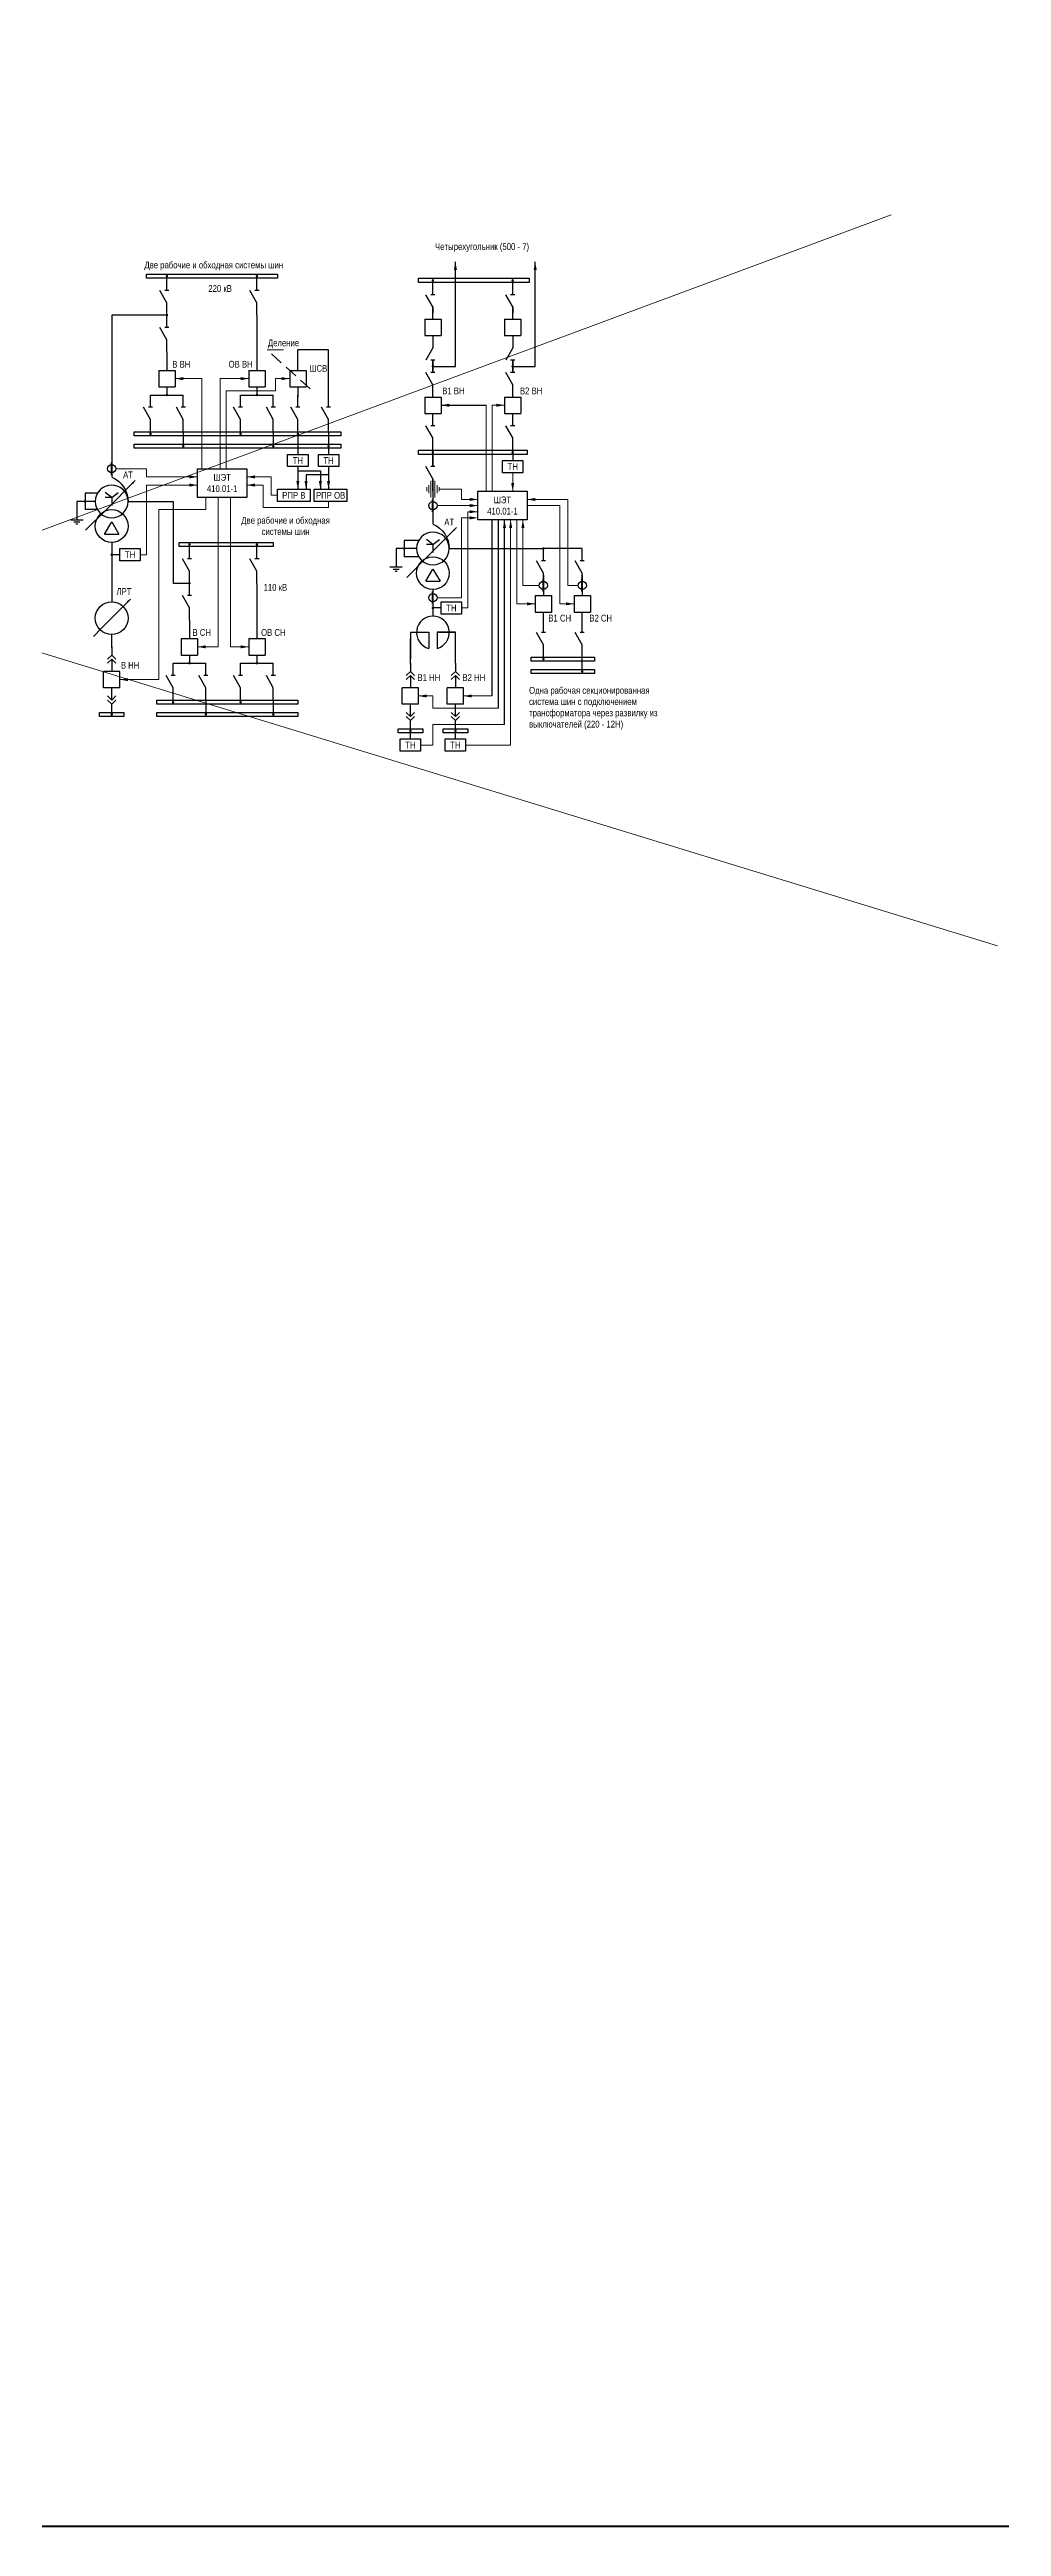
# Model space of a CAD drawing. Header units: millimetres. Extents: x 25558 to 49929, y 1902 to 19390.
# Drawn here: x 40531 to 40996, y 13291 to 14501 of the extents above; entities that cross this region are included whole.
import ezdxf
from ezdxf.enums import TextEntityAlignment as Align

# ---------------------------------------------------------------- set-up
doc = ezdxf.new("R2010")
doc.units = ezdxf.units.MM
doc.linetypes.add('HIDDEN', pattern=[9.525, 6.35, -3.175])
doc.layers.add('Основная', color=7, linetype='Continuous', lineweight=30)
doc.layers.add('Тонкая', color=7, linetype='Continuous', lineweight=5)
doc.styles.add('Narrow', font='ARIALN.TTF')
doc.styles.add('Вывод', font='tahoma.ttf', dxfattribs={"height": 2.5})
doc.styles.add('Компонент', font='ARIALN.TTF', dxfattribs={"height": 3.5})

# ---------------------------------------------------------------- blocks, each defined once
blk = doc.blocks.new('*U28')
at = {"color": 0}
for p, q in [((0, 0), (-8, 0)), ((-8, -8), (-8, 0)), ((0, -8), (0, 0)), ((0, -8), (-8, -8))]:
    blk.add_line(p, q, dxfattribs=at)
at = {"layer": 'Основная', "style": 'Компонент'}
blk.add_attdef('ОУ', text='', height=3.5, dxfattribs=at).set_placement((-15, -3), align=Align.MIDDLE_CENTER)
blk = doc.blocks.new('*U23')
at = {"color": 0}
blk.add_line((0, 0), (6, 3.4), dxfattribs=at)
blk = doc.blocks.new('*U11')
at = {"color": 0}
blk.add_line((0, -1), (0, 1), dxfattribs=at)
blk = doc.blocks.new('*U34')
at = {"color": 0}
for p, q in [((0, 3), (0, 9)), ((0, -9), (0, -3))]:
    blk.add_line(p, q, dxfattribs=at)
at = {"color": 0, "ltscale": 0.25, "rotation": 89.99999999999999}
for name, p in [('*U23', (0, -3)), ('*U11', (0, 3))]:
    blk.add_blockref(name, p, dxfattribs=at)
at = {"layer": 'Основная'}
for tag, height, style, p in [('ОУ', 3.5, 'Компонент', (-12, 0)), ('В1', 2.5, 'Вывод', (2, 7)), ('В2', 2.5, 'Вывод', (2, -7))]:
    blk.add_attdef(tag, text='', height=height, dxfattribs=dict(at, style=style)).set_placement(p, align=Align.MIDDLE_CENTER)
blk = doc.blocks.new('*U40')
at = {"ltscale": 0.25}
for p, q in [((-3.5, -4), (0, 2)), ((0, 2), (3.5, -4)), ((-3.5, -4), (3.5, -4))]:
    blk.add_line(p, q, dxfattribs=at)
blk.add_circle((0, 0), 8, dxfattribs=at)
at = {"layer": 'Основная', "style": 'Компонент'}
blk.add_attdef('ОУ', text='', height=3.5, dxfattribs=at).set_placement((17, 0), align=Align.MIDDLE_CENTER)
blk = doc.blocks.new('*U41')
at = {"ltscale": 0.25}
for p, q in [((0, 0), (-20, 0)), ((14.4, 0), (0, 0))]:
    blk.add_line(p, q, dxfattribs=at)
blk.add_lwpolyline([(-18, 0, 1, 0, 0), (-20, 0, 0, 0, 0)], format="xyseb", dxfattribs=at)
at = {"layer": 'Основная', "style": 'Вывод'}
blk.add_attdef('ОС', text='', height=2.5, dxfattribs=at).set_placement((3, 2), align=Align.MIDDLE_CENTER)
blk = doc.blocks.new('*U42')
at = {"ltscale": 0.25}
for q in [(-3.2, 4.4), (3.2, 4.4), (0, -2), (3.2, 2)]:
    blk.add_line((0, 2), q, dxfattribs=at)
blk.add_circle((0, 0), 8, dxfattribs=at)
blk.add_arc((5.2, -0.2), 13.2, 113.2803, 179.3396, dxfattribs=at)
at = {"layer": 'Основная', "style": 'Компонент'}
blk.add_attdef('ОУ', text='', height=3.5, dxfattribs=at).set_placement((-17, 0), align=Align.MIDDLE_CENTER)
blk = doc.blocks.new('*U43')
at = {"color": 0}
for p, q in [((-3, 0), (3, 0)), ((0, 3), (0, 0)), ((-1.5, -1), (1.5, -1)), ((-0.5, -2), (0.5, -2))]:
    blk.add_line(p, q, dxfattribs=at)
blk = doc.blocks.new('*U51')
at = {"ltscale": 0.25}
for p, q in [((0, 0), (-20, 0)), ((5.6, 0), (0, 0))]:
    blk.add_line(p, q, dxfattribs=at)
blk.add_lwpolyline([(-18, 0, 1, 0, 0), (-20, 0, 0, 0, 0)], format="xyseb", dxfattribs=at)
at = {"layer": 'Основная', "style": 'Вывод'}
blk.add_attdef('ОС', text='', height=2.5, dxfattribs=at).set_placement((3, 2), align=Align.MIDDLE_CENTER)
blk = doc.blocks.new('*U943')
at = {"layer": 'Основная', "ltscale": 0.25}
for p, q in [((2, 2), (0, 0)), ((0, 0), (2, -2))]:
    blk.add_line(p, q, dxfattribs=at)
blk = doc.blocks.new('*U32')
at = {"color": 0}
for p, q in [((0, 6), (0, 2)), ((0, 0), (0, -6))]:
    blk.add_line(p, q, dxfattribs=at)
at = {"color": 0, "ltscale": 0.25, "xscale": -1, "rotation": 90}
for p in [(0, 2), (0, 0)]:
    blk.add_blockref('*U943', p, dxfattribs=at)
at = {"layer": 'Основная'}
for tag, height, style, p in [('ОУ2', 3.5, 'Компонент', (-5, 6)), ('В2', 2.5, 'Вывод', (3, 6)), ('ОУ1', 3.5, 'Компонент', (-5, -6)), ('В1', 2.5, 'Вывод', (3, -6))]:
    blk.add_attdef(tag, text='', height=height, dxfattribs=dict(at, style=style)).set_placement(p, align=Align.MIDDLE_CENTER)
blk = doc.blocks.new('*U33')
at = {"color": 0}
for p, q in [((0, 0), (0, 6)), ((0, -6), (0, -2))]:
    blk.add_line(p, q, dxfattribs=at)
at = {"color": 0, "ltscale": 0.25, "rotation": 89.99999999999999}
for p in [(0, 0), (0, -2)]:
    blk.add_blockref('*U943', p, dxfattribs=at)
at = {"layer": 'Основная'}
for tag, height, style, p in [('ОУ1', 3.5, 'Компонент', (-5, 6)), ('В1', 2.5, 'Вывод', (3, 6)), ('ОУ2', 3.5, 'Компонент', (-5, -6)), ('В2', 2.5, 'Вывод', (3, -6))]:
    blk.add_attdef(tag, text='', height=height, dxfattribs=dict(at, style=style)).set_placement(p, align=Align.MIDDLE_CENTER)
blk = doc.blocks.new('*U26')
at = {"ltscale": 0.25}
blk.add_circle((0, 0), 2, dxfattribs=at)
at = {"layer": 'Основная', "color": 0, "lineweight": 50}
blk.add_line((0, -3), (0, 3), dxfattribs=at)
at = {"layer": 'Основная', "style": 'Компонент'}
blk.add_attdef('ОУ', text='', height=3.5, dxfattribs=at).set_placement((-6, 0), align=Align.MIDDLE_CENTER)
blk = doc.blocks.new('*U35')
at = {"color": 0}
for p, q in [((0, 9), (0, 3)), ((0, -3), (0, -9))]:
    blk.add_line(p, q, dxfattribs=at)
at = {"color": 0, "ltscale": 0.25, "xscale": -1, "rotation": 90}
for name, p in [('*U23', (0, 3)), ('*U11', (0, -3))]:
    blk.add_blockref(name, p, dxfattribs=at)
at = {"layer": 'Основная'}
for tag, height, style, p in [('ОУ', 3.5, 'Компонент', (-12, 0)), ('В2', 2.5, 'Вывод', (2, 7)), ('В1', 2.5, 'Вывод', (2, -7))]:
    blk.add_attdef(tag, text='', height=height, dxfattribs=dict(at, style=style)).set_placement(p, align=Align.MIDDLE_CENTER)
blk = doc.blocks.new('*U52')
at = {"color": 0}
for p, q in [((0, 3), (0, 9)), ((0, -9), (0, -3))]:
    blk.add_line(p, q, dxfattribs=at)
at = {"color": 0, "ltscale": 0.25, "rotation": 89.99999999999999}
for name, p in [('*U23', (0, -3)), ('*U11', (0, 3))]:
    blk.add_blockref(name, p, dxfattribs=at)
at = {"layer": 'Основная'}
for tag, height, style, p in [('ОУ', 3.5, 'Компонент', (-13, -1)), ('В1', 2.5, 'Вывод', (2, 7)), ('В2', 2.5, 'Вывод', (2, -7))]:
    blk.add_attdef(tag, text='', height=height, dxfattribs=dict(at, style=style)).set_placement(p, align=Align.MIDDLE_CENTER)

msp = doc.modelspace()

# ---------------------------------------------------------------- linework, layer by layer
for p, q in [((40722, 14327), (40744, 14327)), ((40652, 14297), (40652, 14287)), ((40652, 14295), (40663, 14295)), ((40652, 14291), (40652, 14286)), ((40667, 14293), (40656, 14293)), ((40656, 14293), (40656, 14286)), ((40663, 14295), (40663, 14286)), ((40663, 14291), (40663, 14286)), ((40667, 14297), (40667, 14286)), ((40747, 14185), (40747, 14271)), ((40750, 14179), (40750, 14271)), ((40753, 14171), (40753, 14271))]:
    msp.add_line(p, q)
at = {"layer": 'Основная'}
for p, q in [((40729, 14346), (40729, 14397)), ((40768, 14346), (40768, 14397)), ((40588, 14389), (40588, 14390)), ((40632, 14389), (40632, 14390)), ((40718, 14387), (40718, 14388)), ((40757, 14387), (40757, 14388)), ((40718, 14375), (40718, 14372)), ((40757, 14375), (40757, 14372)), ((40588, 14371), (40561, 14371)), ((40561, 14371), (40561, 14292)), ((40632, 14371), (40632, 14353)), ((40588, 14353), (40588, 14344)), ((40632, 14353), (40632, 14344)), ((40667, 14354), (40652, 14354)), ((40652, 14344), (40652, 14354)), ((40667, 14344), (40667, 14354)), ((40588, 14336), (40588, 14332)), ((40632, 14336), (40632, 14332)), ((40652, 14336), (40652, 14331)), ((40667, 14332), (40667, 14344)), ((40718, 14346), (40729, 14346)), ((40757, 14346), (40768, 14346)), ((40580, 14332), (40588, 14332)), ((40588, 14332), (40596, 14332)), ((40624, 14332), (40632, 14332)), ((40632, 14332), (40640, 14332)), ((40580, 14313), (40580, 14314)), ((40596, 14314), (40596, 14308)), ((40624, 14313), (40624, 14314)), ((40640, 14314), (40640, 14308)), ((40652, 14312), (40652, 14314)), ((40652, 14312), (40652, 14303)), ((40667, 14314), (40667, 14308)), ((40718, 14317), (40718, 14321)), ((40757, 14317), (40757, 14321)), ((40596, 14307), (40596, 14308)), ((40640, 14307), (40640, 14308)), ((40667, 14306), (40667, 14308)), ((40667, 14306), (40667, 14303)), ((40718, 14303), (40718, 14305)), ((40718, 14303), (40718, 14297)), ((40718, 14303), (40718, 14297)), ((40757, 14305), (40757, 14304)), ((40757, 14303), (40757, 14304)), ((40757, 14303), (40757, 14300)), ((40561, 14295), (40561, 14293)), ((40718, 14291), (40718, 14270)), ((40718, 14288), (40718, 14273)), ((40591, 14280), (40591, 14240)), ((40718, 14273), (40718, 14269)), ((40561, 14260), (40561, 14247)), ((40565, 14254), (40561, 14254)), ((40599, 14258), (40599, 14259)), ((40632, 14258), (40632, 14259)), ((40791, 14257), (40772, 14257)), ((40561, 14247), (40561, 14231)), ((40599, 14240), (40591, 14240)), ((40632, 14240), (40632, 14222)), ((40772, 14244), (40772, 14234)), ((40791, 14244), (40791, 14234)), ((40561, 14233), (40561, 14231)), ((40718, 14237), (40718, 14224)), ((40722, 14228), (40718, 14228)), ((40561, 14208.5), (40561, 14215)), ((40599, 14222), (40599, 14213)), ((40632, 14222), (40632, 14213)), ((40707, 14216), (40707, 14203)), ((40772, 14222), (40772, 14226)), ((40791, 14222), (40791, 14226)), ((40599, 14205), (40599, 14201)), ((40632, 14205), (40632, 14201)), ((40707, 14200.5), (40707, 14213)), ((40772, 14204), (40772, 14203)), ((40791, 14198), (40791, 14204)), ((40591, 14201), (40599, 14201)), ((40599, 14201), (40607, 14201)), ((40624, 14201), (40632, 14201)), ((40632, 14201), (40640, 14201)), ((40791, 14198), (40791, 14197)), ((40591, 14182), (40591, 14183)), ((40607, 14183), (40607, 14177)), ((40624, 14182), (40624, 14183)), ((40640, 14183), (40640, 14177)), ((40561, 14176), (40561, 14177)), ((40607, 14176), (40607, 14177)), ((40640, 14176), (40640, 14177)), ((40707, 14169), (40707, 14167)), ((40707, 14164), (40707, 14167)), ((40729, 14169), (40729, 14167)), ((40729, 14164), (40729, 14167))]:
    msp.add_line(p, q, dxfattribs=at)
for points in [[(40578, 14391), (40642, 14391), (40642, 14389), (40578, 14389)], [(40711, 14389), (40765, 14389), (40765, 14387), (40711, 14387)], [(40572, 14314), (40673, 14314), (40673, 14312), (40572, 14312)], [(40572, 14308), (40673, 14308), (40673, 14306), (40572, 14306)], [(40647, 14303), (40657, 14303), (40657, 14297), (40647, 14297)], [(40662, 14303), (40672, 14303), (40672, 14297), (40662, 14297)], [(40711, 14305), (40764, 14305), (40764, 14303), (40711, 14303)], [(40752, 14300), (40762, 14300), (40762, 14294), (40752, 14294)], [(40603, 14296), (40627, 14296), (40627, 14282), (40603, 14282)], [(40642, 14286), (40658, 14286), (40658, 14280), (40642, 14280)], [(40660, 14286), (40676, 14286), (40676, 14280), (40660, 14280)], [(40740, 14285), (40764, 14285), (40764, 14271), (40740, 14271)], [(40565, 14257), (40575, 14257), (40575, 14251), (40565, 14251)], [(40594, 14260), (40640, 14260), (40640, 14258), (40594, 14258)], [(40722, 14231), (40732, 14231), (40732, 14225), (40722, 14225)], [(40766, 14204), (40797, 14204), (40797, 14202), (40766, 14202)], [(40766, 14198), (40797, 14198), (40797, 14196), (40766, 14196)], [(40583, 14183), (40652, 14183), (40652, 14181), (40583, 14181)], [(40555, 14177), (40567, 14177), (40567, 14175), (40555, 14175)], [(40583, 14177), (40652, 14177), (40652, 14175), (40583, 14175)], [(40701, 14169), (40713, 14169), (40713, 14167), (40701, 14167)], [(40723, 14169), (40735, 14169), (40735, 14167), (40723, 14167)], [(40702, 14164), (40712, 14164), (40712, 14158), (40702, 14158)], [(40724, 14164), (40734, 14164), (40734, 14158), (40724, 14158)]]:
    msp.add_lwpolyline(points, close=True, dxfattribs=at)
at = {"layer": 'Основная', "ltscale": 0.25, "const_width": 0.6}
for points in [[(40587.7, 14390, 1), (40588.3, 14390, 1)], [(40631.7, 14390, 1), (40632.3, 14390, 1)], [(40717.7, 14388, 1), (40718.3, 14388, 1)], [(40756.7, 14388, 1), (40757.3, 14388, 1)], [(40588.3, 14371, 1), (40587.7, 14371, 1)], [(40718.3, 14346, 1), (40717.7, 14346, 1)], [(40757.3, 14346, 1), (40756.7, 14346, 1)], [(40588.3, 14332, 1), (40587.7, 14332, 1)], [(40632.3, 14332, 1), (40631.7, 14332, 1)], [(40579.7, 14313, 1), (40580.3, 14313, 1)], [(40623.7, 14313, 1), (40624.3, 14313, 1)], [(40651.7, 14313, 1), (40652.3, 14313, 1)], [(40595.7, 14307, 1), (40596.3, 14307, 1)], [(40639.7, 14307, 1), (40640.3, 14307, 1)], [(40666.7, 14307, 1), (40667.3, 14307, 1)], [(40717.7, 14304, 1), (40718.3, 14304, 1)], [(40756.7, 14304, 1), (40757.3, 14304, 1)], [(40547.7, 14280, 1), (40548.3, 14280, 1)], [(40560.7, 14254, 1), (40561.3, 14254, 1)], [(40598.7, 14259, 1), (40599.3, 14259, 1)], [(40631.7, 14259, 1), (40632.3, 14259, 1)], [(40703.7, 14257, 1), (40704.3, 14257, 1)], [(40771.7, 14257, 1), (40772.3, 14257, 1)], [(40599.3, 14240, 1), (40598.7, 14240, 1)], [(40717.7, 14228, 1), (40718.3, 14228, 1)], [(40771.7, 14203, 1), (40772.3, 14203, 1)], [(40599.3, 14201, 1), (40598.7, 14201, 1)], [(40632.3, 14201, 1), (40631.7, 14201, 1)], [(40790.7, 14197, 1), (40791.3, 14197, 1)], [(40590.7, 14182, 1), (40591.3, 14182, 1)], [(40623.7, 14182, 1), (40624.3, 14182, 1)], [(40560.7, 14176, 1), (40561.3, 14176, 1)], [(40606.7, 14176, 1), (40607.3, 14176, 1)], [(40639.7, 14176, 1), (40640.3, 14176, 1)], [(40706.7, 14168, 1), (40707.3, 14168, 1)], [(40728.7, 14168, 1), (40729.3, 14168, 1)]]:
    msp.add_lwpolyline(points, format="xyb", close=True, dxfattribs=at)
at = {"layer": 'Основная'}
for points in [[(40548, 14280), (40544, 14280)], [(40544, 14280), (40544, 14273)], [(40553, 14280), (40547, 14280)], [(40554, 14284), (40548, 14284)], [(40548, 14284), (40548, 14276)], [(40554, 14276), (40548, 14276)], [(40569, 14280), (40591, 14280)], [(40561, 14260), (40561, 14252)], [(40704, 14257), (40700, 14257)], [(40700, 14257), (40700, 14251)], [(40710, 14257), (40703, 14257)], [(40711, 14261), (40704, 14261)], [(40704, 14261), (40704, 14253)], [(40711, 14253), (40704, 14253)], [(40726, 14257), (40744, 14257)], [(40744, 14257), (40772, 14257)], [(40561, 14233), (40561, 14231)], [(40718, 14237), (40718, 14229)], [(40707, 14216.1), (40716, 14216.1), (40716, 14208.3)], [(40707, 14216.1), (40716, 14216.1)], [(40729, 14216.1), (40720, 14216.1), (40720, 14208.3)], [(40720, 14216.1), (40729, 14216.1)], [(40729, 14201), (40729, 14216.1)]]:
    msp.add_lwpolyline(points, dxfattribs=at)
at = {"layer": 'Основная', "ltscale": 0.25}
msp.add_circle((40561, 14223), 8, dxfattribs=at)
msp.add_arc((40718, 14216), 8, 284.4775, 255.5225, dxfattribs=at)
at = {"layer": 'Тонкая'}
for p, q in [((39704, 14458), (40994, 14063)), ((39761, 13982), (40942, 14420)), ((40637, 14354), (40645, 14354)), ((40592, 14340), (40605, 14340)), ((40605, 14340), (40605, 14296)), ((40628, 14340), (40614, 14340)), ((40614, 14340), (40614, 14296)), ((40641, 14334), (40641, 14340)), ((40641, 14340), (40648, 14340)), ((40617, 14296), (40617, 14334)), ((40617, 14334), (40641, 14334)), ((40744, 14327), (40744, 14285)), ((40753, 14327), (40747, 14327)), ((40747, 14327), (40747, 14285)), ((40563, 14296), (40578, 14296)), ((40578, 14296), (40578, 14292)), ((40578, 14292), (40603, 14292)), ((40578, 14254), (40578, 14288)), ((40578, 14288), (40603, 14288)), ((40639, 14292), (40627, 14292)), ((40635, 14288), (40627, 14288)), ((40635, 14277), (40635, 14288)), ((40639, 14283), (40639, 14292)), ((40715, 14287), (40715, 14285)), ((40716, 14288), (40716, 14284)), ((40717, 14290), (40717, 14282)), ((40719, 14290), (40719, 14282)), ((40720, 14288), (40720, 14284)), ((40721, 14287), (40721, 14285)), ((40757, 14294), (40757, 14285)), ((40584, 14193), (40584, 14276)), ((40584, 14276), (40607, 14276)), ((40607, 14276), (40607, 14282)), ((40613, 14282), (40613, 14209)), ((40619, 14209), (40619, 14282)), ((40667, 14277), (40635, 14277)), ((40642, 14283), (40639, 14283)), ((40667, 14280), (40667, 14277)), ((40720, 14278), (40740, 14278)), ((40721, 14286), (40732, 14286)), ((40732, 14286), (40732, 14281)), ((40732, 14281), (40740, 14281)), ((40735, 14228), (40735, 14275)), ((40735, 14275), (40740, 14275)), ((40784, 14281), (40764, 14281)), ((40780, 14278), (40764, 14278)), ((40780, 14230), (40780, 14278)), ((40784, 14239), (40784, 14281)), ((40732, 14233), (40732, 14272)), ((40732, 14272), (40738, 14272)), ((40756, 14161), (40756, 14271)), ((40759, 14271), (40759, 14230)), ((40762, 14239), (40762, 14271)), ((40575, 14254), (40578, 14254)), ((40770, 14239), (40762, 14239)), ((40789, 14239), (40784, 14239)), ((40720, 14233), (40732, 14233)), ((40732, 14228), (40735, 14228)), ((40759, 14230), (40768, 14230)), ((40780, 14230), (40787, 14230)), ((40603, 14209), (40613, 14209)), ((40628, 14209), (40619, 14209)), ((40565, 14193), (40584, 14193)), ((40711, 14185), (40718, 14185)), ((40718, 14185), (40718, 14179)), ((40718, 14179), (40750, 14179)), ((40747, 14185), (40733, 14185)), ((40718, 14161), (40718, 14171)), ((40718, 14171), (40753, 14171)), ((40712, 14161), (40718, 14161)), ((40734, 14161), (40756, 14161))]:
    msp.add_line(p, q, dxfattribs=at)
at = {"layer": 'Тонкая', "linetype": 'HIDDEN'}
msp.add_line((40658, 14335), (40637, 14354), dxfattribs=at)
at = {"layer": 'Тонкая', "lineweight": 50}
msp.add_lwpolyline([(33517, 19390), (42096, 19390), (42096, 13291), (33517, 13291)], close=True, dxfattribs=at)
at = {"layer": 'Тонкая', "ltscale": 0.3}
for points in [[(40729, 14397, 0, 1.5, 0), (40729, 14393, 0, 0, 0)], [(40768, 14397, 0, 1.5, 0), (40768, 14393, 0, 0, 0)], [(40592, 14340, 0, 1.5, 0), (40596, 14340, 0, 0, 0)], [(40628, 14340, 0, 1.5, 0), (40624, 14340, 0, 0, 0)], [(40648, 14340, 0, 1.5, 0), (40644, 14340, 0, 0, 0)], [(40722, 14327, 0, 1.5, 0), (40726, 14327, 0, 0, 0)], [(40753, 14327, 0, 1.5, 0), (40749, 14327, 0, 0, 0)], [(40603, 14292, 0, 1.5, 0), (40599, 14292, 0, 0, 0)], [(40603, 14288, 0, 1.5, 0), (40599, 14288, 0, 0, 0)], [(40627, 14292, 0, 1.5, 0), (40631, 14292, 0, 0, 0)], [(40627, 14288, 0, 1.5, 0), (40631, 14288, 0, 0, 0)], [(40652, 14286, 0, 1.5, 0), (40652, 14290, 0, 0, 0)], [(40656, 14286, 0, 1.5, 0), (40656, 14290, 0, 0, 0)], [(40663, 14286, 0, 1.5, 0), (40663, 14290, 0, 0, 0)], [(40667, 14286, 0, 1.5, 0), (40667, 14290, 0, 0, 0)], [(40757, 14285, 0, 1.5, 0), (40757, 14289, 0, 0, 0)], [(40740, 14281, 0, 1.5, 0), (40736, 14281, 0, 0, 0)], [(40740, 14278, 0, 1.5, 0), (40736, 14278, 0, 0, 0)], [(40740, 14275, 0, 1.5, 0), (40736, 14275, 0, 0, 0)], [(40764, 14281, 0, 1.5, 0), (40768, 14281, 0, 0, 0)], [(40740, 14272, 0, 1.5, 0), (40736, 14272, 0, 0, 0)], [(40753, 14271, 0, 1.5, 0), (40753, 14267, 0, 0, 0)], [(40756, 14271, 0, 1.5, 0), (40756, 14267, 0, 0, 0)], [(40762, 14271, 0, 1.5, 0), (40762, 14267, 0, 0, 0)], [(40768, 14230, 0, 1.5, 0), (40764, 14230, 0, 0, 0)], [(40787, 14230, 0, 1.5, 0), (40783, 14230, 0, 0, 0)], [(40603, 14209, 0, 1.5, 0), (40607, 14209, 0, 0, 0)], [(40628, 14209, 0, 1.5, 0), (40624, 14209, 0, 0, 0)], [(40565, 14193, 0, 1.5, 0), (40569, 14193, 0, 0, 0)], [(40711, 14185, 0, 1.5, 0), (40715, 14185, 0, 0, 0)], [(40733, 14185, 0, 1.5, 0), (40737, 14185, 0, 0, 0)]]:
    msp.add_lwpolyline(points, format="xyseb", dxfattribs=at)

# ---------------------------------------------------------------- block references
at = {"layer": 'Основная'}
for name, p in [('*U34', (40588, 14380)), ('*U34', (40632, 14380)), ('*U34', (40718, 14378)), ('*U34', (40757, 14378)), ('*U34', (40588, 14362)), ('*U35', (40718, 14352)), ('*U35', (40757, 14352)), ('*U34', (40718, 14340)), ('*U34', (40757, 14340)), ('*U34', (40580, 14323)), ('*U34', (40596, 14323)), ('*U34', (40624, 14323)), ('*U34', (40640, 14323)), ('*U34', (40652, 14323)), ('*U34', (40667, 14323)), ('*U34', (40718, 14314)), ('*U34', (40757, 14314)), ('*U34', (40718, 14294)), ('*U34', (40599, 14249)), ('*U34', (40632, 14249)), ('*U34', (40772, 14248)), ('*U52', (40791, 14248)), ('*U34', (40599, 14231)), ('*U34', (40772, 14213)), ('*U52', (40791, 14213)), ('*U34', (40591, 14192)), ('*U34', (40607, 14192)), ('*U34', (40624, 14192)), ('*U34', (40640, 14192))]:
    msp.add_blockref(name, p, dxfattribs=at)
at = {"layer": 'Основная', "ltscale": 0.25}
for name, p, rotation in [('*U28', (40714, 14361), 180), ('*U28', (40753, 14361), 180), ('*U28', (40584, 14336), 180), ('*U28', (40628, 14336), 180), ('*U28', (40648, 14336), 180), ('*U28', (40714, 14323), 180), ('*U28', (40753, 14323), 180), ('*U41', (40558.4, 14276.1), 224.9999999999999), ('*U41', (40715.4, 14253.1), 224.9999999999999), ('*U51', (40556.1, 14218.1), 225.4999775496878), ('*U28', (40768, 14226), 180), ('*U28', (40787, 14226), 180), ('*U28', (40595, 14205), 180), ('*U28', (40628, 14205), 180)]:
    msp.add_blockref(name, p, dxfattribs=dict(at, rotation=rotation))
for name, p in [('*U26', (40561, 14296)), ('*U26', (40718, 14278)), ('*U43', (40544, 14271)), ('*U43', (40700, 14248)), ('*U26', (40772, 14239)), ('*U26', (40791, 14239)), ('*U26', (40718, 14233)), ('*U32', (40561, 14203)), ('*U28', (40565, 14197)), ('*U32', (40707, 14195)), ('*U32', (40729, 14195)), ('*U33', (40561, 14183)), ('*U28', (40711, 14189)), ('*U33', (40707, 14175)), ('*U28', (40733, 14189)), ('*U33', (40729, 14175))]:
    msp.add_blockref(name, p, dxfattribs=at)
at = {"layer": 'Основная', "ltscale": 0.35, "xscale": -1}
for p in [(40561, 14280), (40718, 14257)]:
    msp.add_blockref('*U42', p, dxfattribs=at)
at = {"layer": 'Основная', "ltscale": 0.35}
for p in [(40561, 14268), (40718, 14245)]:
    msp.add_blockref('*U40', p, dxfattribs=at)

# ---------------------------------------------------------------- texts
at = {"layer": 'Основная', "char_height": 3.3, "style": 'Narrow'}
for s, insert, width, attachment_point in [('\\pxt3;Две рабочие и обходная системы шин', (40577, 14395), 76.485, 4), ('\\pxt3;Четырехугольник (500 - 7)', (40742, 14404), 91.869, 5), ('\\pxi-3,l3,t3;220 кВ', (40614, 14384), 53.381, 5), ('\\pxi-3,l3,t3;В ВН', (40595, 14347), 10, 5), ('\\pxi-3,l3,t3;ОВ ВН', (40624, 14347), 22.526, 5), ('\\pxi-3,l3,t3;Деление', (40645, 14357), 21.849, 5), ('\\pxi-3,l3,t3;ШСВ', (40662, 14345), 10, 5), ('\\pxi-3,l3,t3;В1 ВН', (40728, 14334), 21.849, 5), ('\\pxi-3,l3,t3;В2 ВН', (40766, 14334), 21.849, 5), ('\\pxqc;ТН', (40652, 14300), 10, 5), ('\\pxqc;ТН', (40667, 14300), 10, 5), ('\\pxi-3,l3,t3;AT', (40569, 14293), 10, 5), ('\\pxqc;ШЭТ 410.01-1', (40615, 14289), 22.914, 5), ('\\pxqc;ТН', (40757, 14297), 10, 5), ('\\pxt3;РПР В', (40650, 14283), 16, 5), ('\\pxt3;РПР ОВ', (40668, 14283), 16, 5), ('\\pxqc;ШЭТ 410.01-1', (40752, 14278), 21.849, 5), ('\\pxt3;Две рабочие и обходная системы шин', (40646, 14268), 43.172, 5), ('\\pxi-3,l3,t3;AT', (40726, 14270), 10, 5), ('\\pxqc;ТН', (40570, 14254), 10, 5), ('\\pxi-3,l3,t3;110 кВ', (40641, 14238), 53.381, 5), ('\\pxi-3,l3,t3;ЛРТ', (40567, 14236), 10, 5), ('\\pxqc;ТН', (40727, 14228), 10, 5), ('\\pxi-3,l3,t3;В СН', (40605, 14216), 10, 5), ('\\pxi-3,l3,t3;ОВ СН', (40640, 14216), 28.377, 5), ('\\pxi-3,l3,t3;В1 СН', (40780, 14223), 21.849, 5), ('\\pxi-3,l3,t3;В2 СН', (40800, 14223), 21.849, 5), ('\\pxi-3,l3,t3;В НН', (40570, 14200), 21.849, 5), ('\\pxi-3,l3,t3;В1 НН', (40716, 14194), 21.849, 5), ('\\pxi-3,l3,t3;В2 НН', (40738, 14194), 21.849, 5), ('\\pxt3;Одна рабочая секционированная система шин с подключением трансформатора через развилку из выключателей (220 - 12Н)', (40765, 14179), 72.551, 4), ('\\pxqc;ТН', (40707, 14161), 10, 5), ('\\pxqc;ТН', (40729, 14161), 10, 5)]:
    msp.add_mtext(s, dxfattribs=dict(at, insert=insert, width=width, attachment_point=attachment_point))

doc.saveas('drawing.dxf')
